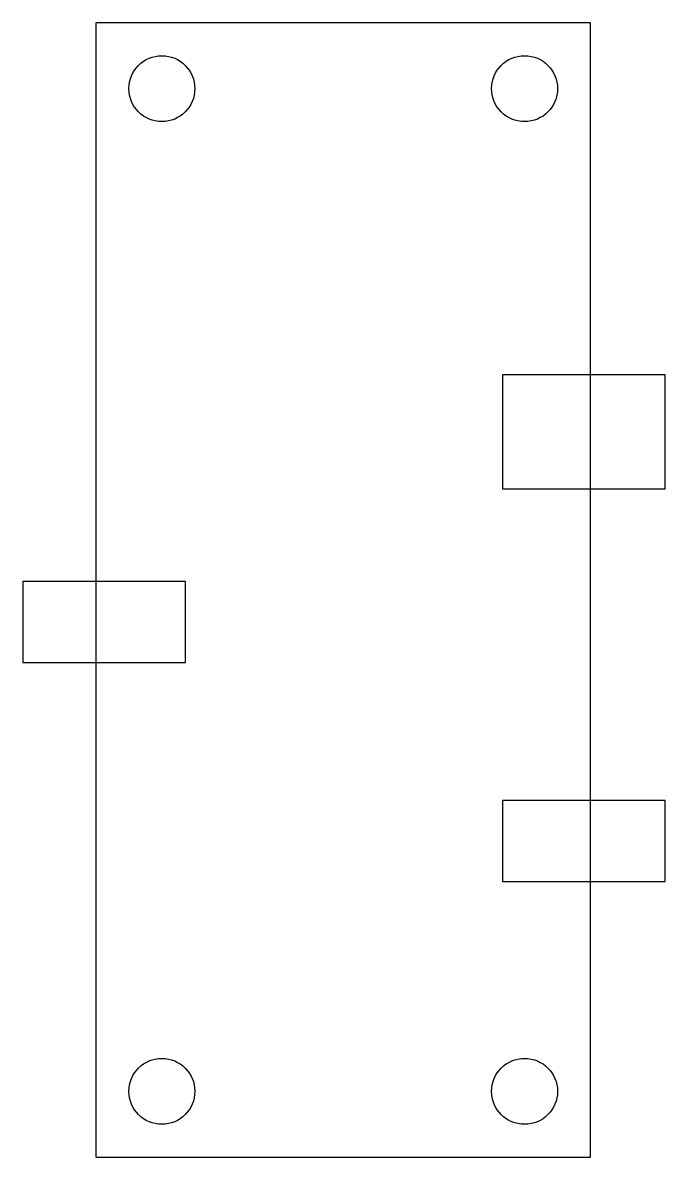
# Model space of a CAD drawing. Header units: millimetres. Extents: x -24.3 to 24.4, y -43 to 43.
import ezdxf

# ---------------------------------------------------------------- set-up
doc = ezdxf.new("R2010")
doc.units = ezdxf.units.MM
doc.layers.add('circuits', color=1, linetype='Continuous', lineweight=25, true_color=0xff0000)
doc.layers.add('sizes', color=6, linetype='Continuous', lineweight=25, true_color=0xff00ff)

# ---------------------------------------------------------------- blocks, each defined once
blk = doc.blocks.new('pwr-supply')
at = {"layer": 'circuits'}
for p, q in [((18.75, 43), (-18.75, 43)), ((-18.75, 43), (-18.75, -43)), ((18.75, -43), (18.75, 43)), ((24.42, 16.3), (12.07, 16.3)), ((12.07, 16.3), (12.07, 7.65)), ((24.42, 7.65), (24.42, 16.3)), ((24.42, 7.65), (12.07, 7.65)), ((-11.95, 0.65), (-24.3, 0.65)), ((-24.3, 0.65), (-24.3, -5.5)), ((-11.95, -5.5), (-11.95, 0.65)), ((-24.3, -5.5), (-11.95, -5.5)), ((24.42, -15.95), (12.07, -15.95)), ((12.07, -15.95), (12.07, -22.1)), ((24.42, -22.1), (24.42, -15.95)), ((12.07, -22.1), (24.42, -22.1)), ((-18.75, -43), (18.75, -43))]:
    blk.add_line(p, q, dxfattribs=at)
for centre in [(-13.75, 38), (13.75, 38), (-13.75, -38), (13.75, -38)]:
    blk.add_circle(centre, 2.5, dxfattribs=at)

msp = doc.modelspace()

# ---------------------------------------------------------------- block references
at = {"layer": 'sizes'}
msp.add_blockref('pwr-supply', (0, 0), dxfattribs=at)

doc.saveas('drawing.dxf')
